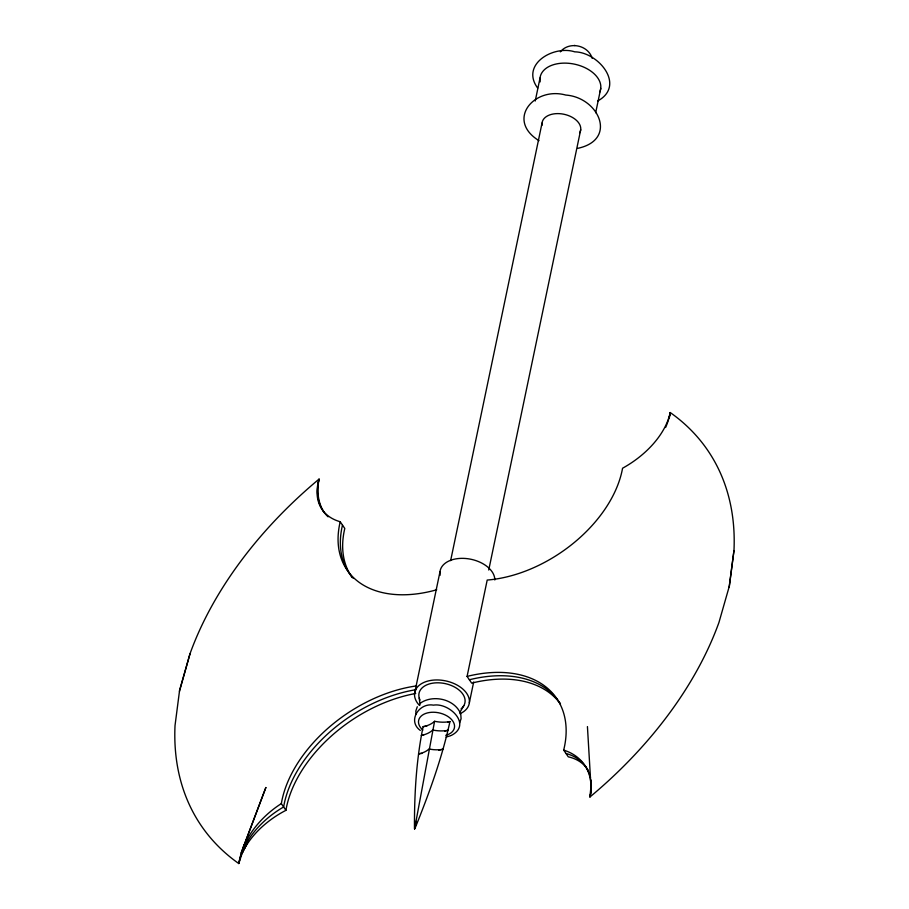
<?xml version="1.0" encoding="UTF-8"?>
<svg xmlns="http://www.w3.org/2000/svg" width="909" height="909" viewBox="0 0 909 909"><rect width="100%" height="100%" fill="white"/><g stroke="black" fill="none" stroke-linecap="round" stroke-linejoin="round"><path stroke-width="1.36" d="M414.856 828.735C428.946 793.887 441.956 758.39 449.944 721.587A27.497 17.362 11.8 0 1 434.582 721.291A27.497 17.362 11.8 0 1 423.094 726.677C416.242 760.231 414.299 794.625 414.47 828.803M587.43 726.586L590.975 786.433L589.918 797A342.841 222.205 -34.3 0 0 718.962 622.426L729.393 585.953L733.972 550.57A342.841 222.205 -34.3 0 0 670.217 412.538A76.549 47.734 -29.9 0 1 622.563 468.226A116.182 75.299 -34.3 0 1 487.201 580.056L467.078 676.41L471.669 683.125A122.181 79.197 -34.3 0 1 560.444 703.941M733.972 550.57L729.132 587.18M434.582 721.291L414.629 828.724M535.231 101.001L540.037 77.992M414.584 693.362L439.99 571.761M450.637 560.637L542.037 123.079M488.735 570.023L580.715 129.692M469.351 702.737L473.68 682M595.668 112.75L600.758 88.378M414.686 828.815L416.083 823.145M591.089 792.171L589.918 797A71.425 46.291 -34.3 0 0 591.327 786.967M241.249 852.71L265.86 787.524L241.249 852.71L238.783 863.55A342.841 222.205 -34.3 0 1 175.028 725.518L179.607 690.147L190.038 653.662A342.841 222.205 -34.3 0 1 319.082 479.088A76.549 45.598 -33.9 0 0 340.205 521.743L344.795 528.459A116.182 75.299 -34.3 0 0 352.078 577.34M179.459 691.363L190.038 653.662M248.032 841.098L241.964 853.767L238.783 863.55A71.425 46.291 -34.3 0 1 283.631 806.976A122.181 79.197 -34.3 0 1 416.163 689.67M417.288 706.725L415.822 711.008L416.027 714.304M459.613 723.03L461.079 718.746L460.772 714.167M241.964 853.767L248.032 841.2M459.818 712.463L463.817 705.679M560.33 51.847C569.193 41.041 588.146 44.984 592.179 58.324M597.656 101.024C626.131 85.446 598.395 52.143 574.761 51.847C553.672 44.927 520.175 64.334 537.662 88.071M420.378 703.146C432.968 694.294 454.375 698.976 460.556 713.497M451.318 735.415C472.26 724.825 449.501 702.441 433.457 705.145C419.151 702.441 407.05 720.985 420.31 730.438M577.624 148.372C618.029 139.816 598.883 97.411 565.728 95.047C534.151 86.275 505.484 119.988 539.003 140.679M446.103 737.085L450.83 735.665M574.374 45.45L575.045 45.507M467.078 676.41A122.181 79.197 -34.3 0 1 563.682 750.107L568.273 756.822A71.595 42.496 -34 0 1 588.509 771.025M416.606 685.897A122.181 79.197 -34.3 0 0 281.335 803.613L285.915 810.328A71.595 44.655 -29.7 0 0 244.396 848.813M419.242 698.044L420.06 704.986M590.975 786.433L590.645 781.376A71.595 50.086 -34.7 0 0 563.682 750.107M669.24 418.083A76.549 51.268 -39 0 0 670.217 412.538A76.379 49.506 -34.3 0 1 665.581 427.503M565.977 753.459A71.425 46.291 -34.3 0 1 590.464 777.638M590.884 779.888A71.425 46.291 -34.3 0 1 591.339 785.751M469.374 679.762A122.181 79.197 -34.3 0 1 560.455 704.043M328.092 516.812A76.379 49.506 -34.3 0 1 319.082 479.088A76.549 53.404 -34.8 0 0 324.297 512.676M436.718 589.771A116.182 75.299 -34.3 0 1 340.205 521.743M285.915 810.328A122.181 79.197 -34.3 0 1 415.697 693.487M353.158 578.238A116.182 75.299 -34.3 0 1 342.5 525.095M243.294 847.211A71.595 47.938 -39.2 0 1 281.335 803.613M422.855 730.075A18.282 11.544 11.8 0 1 425.548 713.497A18.282 11.544 11.8 0 1 451.455 719.417A18.282 11.544 11.8 0 1 445.751 735.313M540.185 81.878A30.838 19.464 11.8 0 1 572.636 63.8A30.838 19.464 11.8 0 1 599.735 92.07M420.003 700.044A23.429 14.794 11.8 0 1 445.171 683.602A23.429 14.794 11.8 0 1 461.102 708.838M419.424 705.407A27.804 17.555 11.8 0 1 425.526 681.784A27.804 17.555 11.8 0 1 463.363 689.545A27.804 17.555 11.8 0 1 459.909 713.724M440.126 575.261A27.804 17.555 11.8 0 1 465.794 558.501A27.804 17.555 11.8 0 1 494.814 579.976M542.082 125.272A19.646 12.396 11.8 0 1 563.637 114.193A19.646 12.396 11.8 0 1 579.692 132.771M423.094 726.677A27.497 17.362 11.8 0 1 426.764 726.189M447.637 722.11A27.497 17.362 11.8 0 1 449.944 721.587M444.706 731.166A27.497 17.362 11.8 0 1 448.126 730.313A27.497 17.362 11.8 0 1 432.752 730.018A27.497 17.362 11.8 0 1 421.276 735.404A27.497 17.362 11.8 0 1 423.696 735.04M438.922 750.357A25.02 15.794 11.8 0 1 443.001 749.255A25.02 15.794 11.8 0 1 429.025 748.982A25.02 15.794 11.8 0 1 418.572 753.879A25.02 15.794 11.8 0 1 421.901 753.436M415.902 821.395A3.216 2.034 11.8 0 1 414.561 822.02M415.527 825.315A1.613 1.011 11.8 0 1 416.208 825.008A1.613 1.011 11.8 0 1 415.299 824.986A1.613 1.011 11.8 0 1 414.629 825.304"/></g></svg>
